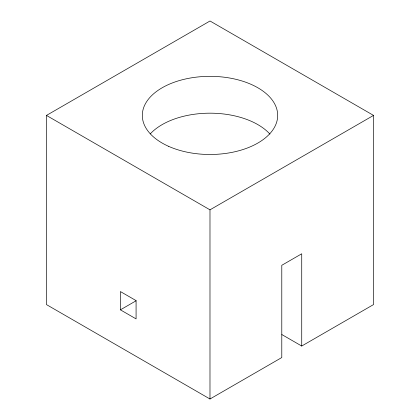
<?xml version="1.0" encoding="UTF-8"?>
<svg xmlns="http://www.w3.org/2000/svg" width="420" height="420" viewBox="0 0 420 420"><rect width="100%" height="100%" fill="white"/><g stroke="black" fill="none" stroke-linecap="round" stroke-linejoin="round"><path stroke-width="0.63" d="M301.728 346.033L301.728 253.785L281.788 265.298L281.788 357.546L209.984 399L46.468 304.594L46.468 115.421L210.016 21L373.532 115.406L373.532 304.579L301.728 346.033L281.857 334.562M46.468 115.421L209.984 209.832L373.532 115.406M120.404 309.839L136.08 318.89L136.08 300.61L120.404 291.559L120.404 309.839L136.106 300.772M209.984 209.832L209.984 399M150.26 133.891A67.683 39.076 0 0 1 210.189 113.18A67.683 39.076 0 0 1 269.918 134.08M168.52 146.291A67.683 39.076 0 0 0 277.058 120.719A67.683 39.076 0 0 0 184.422 79.233A67.683 39.076 0 0 0 168.52 146.291"/></g></svg>
